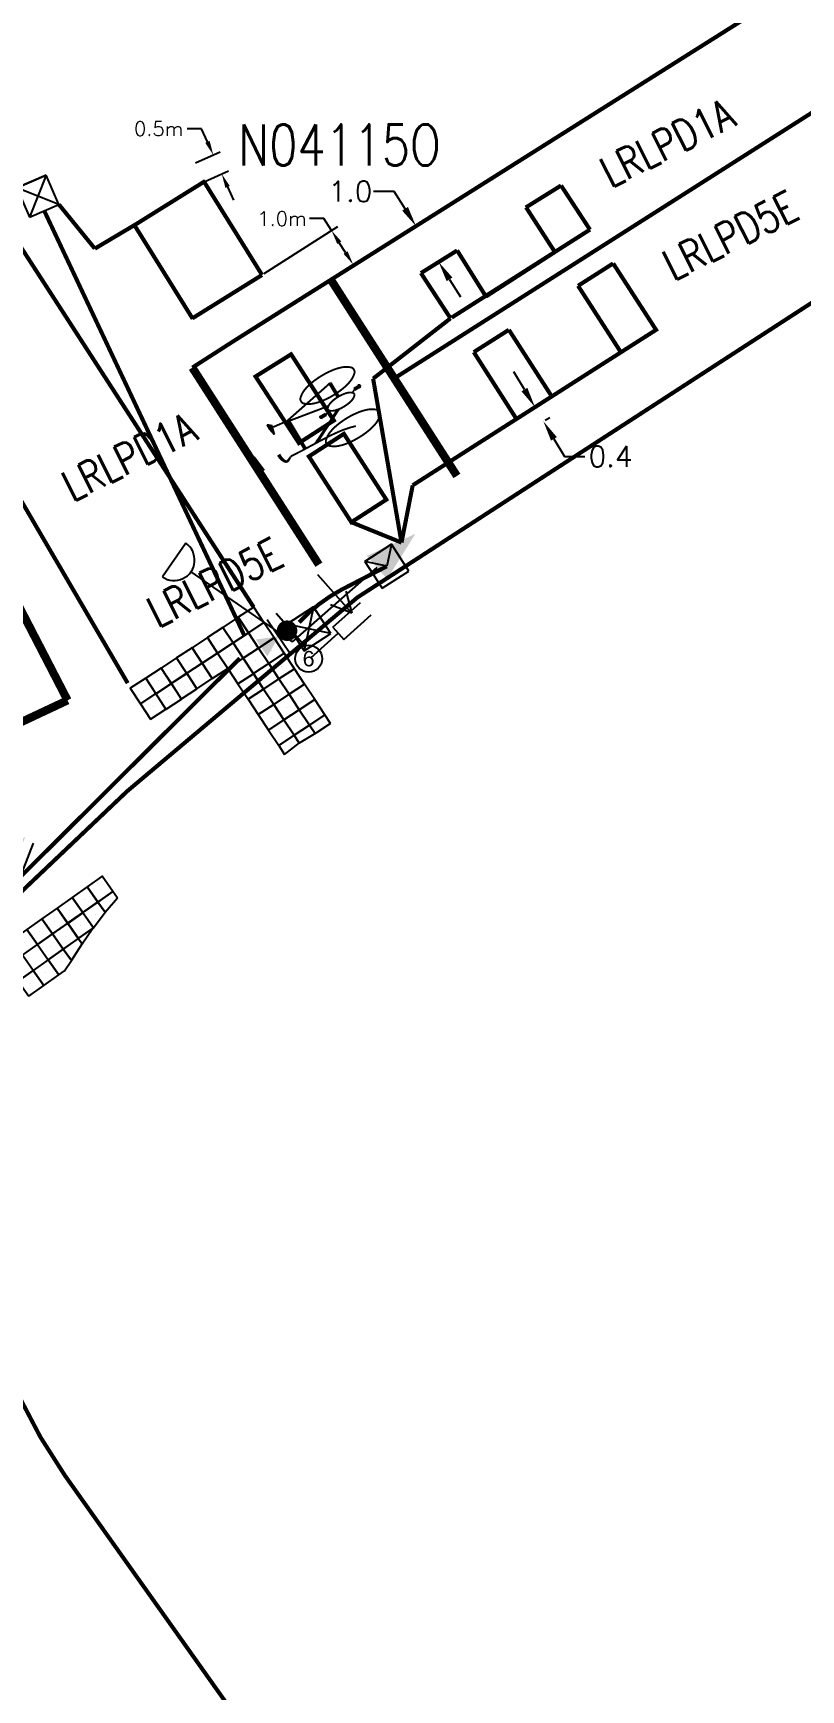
# Model space of a CAD drawing. Extents: x 375087 to 375533, y 165435 to 165818.
# Drawn here: x 375289.01 to 375307.73, y 165721.12 to 165761.51 of the extents above; entities that cross this region are included whole.
import ezdxf

# ---------------------------------------------------------------- set-up
doc = ezdxf.new("R2010")
doc.units = 0
for name, pattern in [('1004', [6, 4, -2]), ('1010', [2, 1, -1]), ('1043', [2, 1, 0, 1]), ('1055', [0.6, 0.1, -0.5]), ('DUCT1', [2, 1, -0.5, 0, -0.5])]:
    doc.linetypes.add(name, pattern=pattern)
doc.layers.get('0').update_dxf_attribs({"linetype": 'CONTINUOUS'})
for name, color, linetype in [('BASE', 6, 'CONTINUOUS'), ('DIMS', 20, 'CONTINUOUS'), ('DUCTS', 3, 'DUCT1'), ('LINES', 253, 'CONTINUOUS'), ('LINES_YEL', 51, 'CONTINUOUS'), ('LOOPS', 1, 'CONTINUOUS'), ('POLE NO', 141, 'CONTINUOUS'), ('SCT_LOOPS', 10, 'CONTINUOUS'), ('SETOUT', 5, 'CONTINUOUS'), ('SIGNALS', 4, 'CONTINUOUS'), ('TACTPAVE', 1, 'CONTINUOUS')]:
    doc.layers.add(name, color=color, linetype=linetype)
doc.styles.add('ROMANS', font='romans')
doc.styles.get("Standard").update_dxf_attribs({"font": 'simplex'})
doc.dimstyles.new('$0$STANDARD', dxfattribs={"dimtxt": 0.35, "dimasz": 0.35, "dimexe": 0.18, "dimexo": 0.0625, "dimgap": 0.09, "dimtad": 0, "dimtih": 1, "dimtoh": 1, "dimdec": 1, "dimzin": 0, "dimdsep": 46, "dimtxsty": 'ROMANS', "dimcen": 0.09, "dimclrd": 256, "dimclre": 256, "dimclrt": 256, "dimadec": 0, "dimazin": 0, "dimtfac": 1, "dimtdec": 1, "dimtofl": 0, "dimtmove": 0, "dimatfit": 3, "dimfxl": 1, "dimtolj": 1, "dimtzin": 0, "dimlwd": -1, "dimlwe": -1, "dimarcsym": 0})
doc.dimstyles.get("Standard").update_dxf_attribs({"dimtxt": 0.5, "dimasz": 0.5, "dimexe": 0.18, "dimexo": 0.0625, "dimgap": 0.09, "dimtad": 0, "dimtih": 1, "dimtoh": 1, "dimdec": 1, "dimzin": 0, "dimdsep": 46, "dimtxsty": 'Standard', "dimcen": 0.09, "dimadec": 0, "dimazin": 0, "dimtfac": 1, "dimtdec": 1, "dimtofl": 0, "dimtmove": 0, "dimatfit": 3, "dimfxl": 1, "dimtolj": 1, "dimtzin": 0, "dimarcsym": 0})

# ---------------------------------------------------------------- blocks, each defined once
blk = doc.blocks.new('HD001S')
at = {"linetype": 'Continuous'}
for p, q in [((-0.625, 2.75), (-0.25, 4)), ((0.625, 2.75), (0.25, 4))]:
    blk.add_line(p, q, dxfattribs=at)
blk.add_line((0, 0), (0, 2.75))
blk.add_solid([(0.375, 2.75), (-0.375, 2.75), (0, 4)], dxfattribs=at)
blk = doc.blocks.new('mwaves')
at = {"linetype": 'Continuous'}
for p, q in [((-0.2, 0.9), (-0.2, 1.8)), ((0.2, 0.9), (0.2, 1.8)), ((-0.2, 0.9), (0.2, 0.9)), ((0, 0), (0, 0.9))]:
    blk.add_line(p, q, dxfattribs=at)
blk = doc.blocks.new('pole')
at = {"const_width": 0.25}
blk.add_lwpolyline([(-0.125, 0, 1), (0.125, 0, 1)], format="xyb", close=True, dxfattribs=at)
at = {"layer": 'SETOUT', "const_width": 0.125}
blk.add_lwpolyline([(-0.0625, 0, 1), (0.0625, 0, 1)], format="xyb", close=True, dxfattribs=at)
blk = doc.blocks.new('HD001P')
at = {"linetype": 'Continuous'}
blk.add_line((0, 2.75), (0, 0), dxfattribs=at)
blk.add_solid([(0.375, 2.75), (-0.375, 2.75), (0, 4)], dxfattribs=at)
blk = doc.blocks.new('HD084')
blk.add_line((0.5, 0.25), (-0.5, 0.25))
blk.add_solid([(0, 0.25), (0.25, 0.75), (-0.25, 0.75)])
at = {"layer": 'BASE', "flags": 3}
blk.add_attdef('SIG', (0, 0), '', height=0.2, rotation=270, dxfattribs=at)
blk = doc.blocks.new('tactpblk')
at = {"color": 0}
blk.add_line((0.5, 0.5), (0.5, 0.5), dxfattribs=at)
blk.add_lwpolyline([(0, 0), (1, 0), (1, 1), (0, 1)], close=True, dxfattribs=at)
blk = doc.blocks.new('*D107')
at = {"layer": 'DIMS', "transparency": 16777216}
for p, q in [((375296.099, 165756.992), (375295.749, 165756.992)), ((375296.287, 165756.697), (375296.099, 165756.992)), ((375294.642, 165755.648), (375296.439, 165756.794)), ((375296.627, 165756.165), (375296.475, 165756.402)), ((375295.17, 165754.82), (375296.967, 165755.966))]:
    blk.add_line(p, q, dxfattribs=at)
for points in [[(375296.525, 165756.433), (375296.426, 165756.371), (375296.287, 165756.697)], [(375296.676, 165756.196), (375296.578, 165756.133), (375296.815, 165755.869)]]:
    blk.add_solid(points, dxfattribs=at)
at = {"layer": 'DIMS', "transparency": 16777216, "insert": (375295.076, 165756.992), "char_height": 0.35, "attachment_point": 5, "style": 'ROMANS'}
blk.add_mtext('\\A1;1.0m', dxfattribs=at)
blk = doc.blocks.new('*D108')
at = {"layer": 'DIMS', "transparency": 16777216}
for p, q in [((375293.117, 165759.181), (375292.767, 165759.181)), ((375293.26, 165758.862), (375293.117, 165759.181)), ((375292.972, 165758.35), (375293.567, 165758.616)), ((375293.178, 165757.888), (375293.774, 165758.154)), ((375293.752, 165757.761), (375293.895, 165757.442))]:
    blk.add_line(p, q, dxfattribs=at)
for points in [[(375293.314, 165758.886), (375293.207, 165758.838), (375293.403, 165758.542)], [(375293.805, 165757.785), (375293.699, 165757.737), (375293.609, 165758.081)]]:
    blk.add_solid(points, dxfattribs=at)
at = {"layer": 'DIMS', "transparency": 16777216, "insert": (375292.069, 165759.181), "char_height": 0.35, "attachment_point": 5, "style": 'ROMANS'}
blk.add_mtext('\\A1;0.5m', dxfattribs=at)
blk = doc.blocks.new('HD078B')
at = {"linetype": 'Continuous'}
for p, q in [((0.5, 3.5), (-0.5, 3.5)), ((0, 3), (0, 0))]:
    blk.add_line(p, q, dxfattribs=at)
blk.add_arc((0, 3.5), 0.5, 180, 0, dxfattribs=at)
blk = doc.blocks.new('1057l')
at = {"color": 0}
blk.add_line((-0.141, 0.933), (-0.095, 0.863), dxfattribs=at)
for points in [[(-0.492, 2.441, 0.0463, 0.0487, 0), (-0.501, 2.461, 0.0487, 0.0509, 0), (-0.51, 2.479, 0.0509, 0.0528, 0), (-0.518, 2.495, 0.0528, 0.0545, 0), (-0.525, 2.509, 0.0545, 0.056, 0), (-0.531, 2.522, 0.056, 0.0573, 0), (-0.536, 2.533, 0.0573, 0.0585, 0), (-0.54, 2.543, 0.0585, 0.0595, 0), (-0.543, 2.553, 0.0595, 0.0605, 0), (-0.546, 2.561, 0.0605, 0.0615, 0), (-0.547, 2.57, 0.0615, 0.0623, 0), (-0.547, 2.578, 0.0623, 0.0632, 0), (-0.545, 2.587, 0.0632, 0.0642, 0), (-0.542, 2.595, 0.0642, 0.0652, 0), (-0.537, 2.603, 0.0652, 0.0664, 0), (-0.53, 2.612, 0.0664, 0.0678, 0), (-0.52, 2.621, 0.0678, 0.0695, 0), (-0.508, 2.63, 0.0695, 0.0714, 0), (-0.493, 2.639, 0.0714, 0.0736, 0), (-0.474, 2.648, 0.0736, 0.0763, 0), (-0.451, 2.656, 0.0763, 0.0794, 0), (-0.423, 2.664, 0.0794, 0.0831, 0), (-0.389, 2.669, 0.0831, 0.0875, 0), (-0.348, 2.673, 0.0875, 0.0926, 0), (-0.3, 2.674, 0.0926, 0.0926, 0)], [(0.17, 2.508, 0.0463, 0.139, 0), (0.381, 2.5, 0.139, 0.0463, 0), (0.477, 2.541, 0.0463, 0.0463, 0)]]:
    blk.add_lwpolyline(points, format="xyseb", dxfattribs=at)
for points, const_width in [([(-0.511, 2.113), (-0.488, 2.438)], 0.0463), ([(0.299, 2.09), (0.345, 2.438)], 0.0463), ([(-0.673, 0.701), (-0.642, 0.805), (-0.616, 0.908), (-0.595, 1.01), (-0.579, 1.113), (-0.566, 1.216), (-0.555, 1.319), (-0.547, 1.423), (-0.54, 1.529), (-0.534, 1.635), (-0.528, 1.74), (-0.524, 1.838), (-0.519, 1.928), (-0.516, 2.003), (-0.513, 2.062), (-0.512, 2.1), (-0.511, 2.113)], 0.0463), ([(-0.511, 2.044), (0.253, 2.044)], 0.0926), ([(0.091, 1.025), (0.276, 2.044)], 0.0463), ([(0.245, 2.068), (0.277, 2.068)], 0.0463), ([(0.276, 2.044), (0.276, 2.113)], 0.0278), ([(0.53, 0.794), (0.298, 2.069)], 0.0463), ([(0.299, 2.044), (0.299, 2.113)], 0.0278), ([(-0.442, 1.558), (-0.511, 1.697)], 0.0741), ([(-0.497, 1.703), (-0.508, 1.728)], 0.0278), ([(-0.465, 1.674), (-0.511, 1.766)], 0.0185), ([(-0.504, 1.729), (-0.507, 1.737)], 0.0185), ([(-0.118, 0.886), (-0.442, 1.558)], 0.0732), ([(-0.118, 0.886), (-0.442, 1.558)], 0.0278), ([(-0.053, 1.173), (-0.051, 1.308)], 0.0926), ([(-0.074, 1.302), (-0.065, 1.314), (-0.055, 1.322), (-0.044, 1.322), (-0.037, 1.315), (-0.032, 1.302)], 0.0278), ([(-0.022, 1.076), (-0.065, 1.199)], 0.0421), ([(-0.141, 0.886), (-0.118, 0.817)], 0.0278), ([(0.53, 0.794), (0.554, 0.701)], 0.0463), ([(0.16, 0.701), (0.53, 0.701)], 0.0926), ([(0.554, 0.701), (0.53, 0.655)], 0.0278), ([(0.069, 0.344), (0.113, 0.261)], 0.0421), ([(0.113, 0.273), (0.113, 0.144)], 0.0926), ([(0.097, 0.143), (0.105, 0.124), (0.118, 0.121), (0.128, 0.135), (0.139, 0.158)], 0.0278)]:
    blk.add_lwpolyline(points, dxfattribs=dict(at, const_width=const_width))
at = {"color": 0, "const_width": 0.0463}
for points in [[(-0.673, 1.535, 0.213749), (-0.761, 1.495, 0.093897), (-0.87, 1.314, 0.050566), (-0.928, 1.09, 0.037992), (-0.951, 0.782, 0.037992), (-0.928, 0.475, 0.050566), (-0.87, 0.25, 0.093897), (-0.761, 0.069, 0.213749), (-0.673, 0.03, 0.213749), (-0.586, 0.069, 0.093897), (-0.477, 0.25, 0.050566), (-0.419, 0.475, 0.037992), (-0.395, 0.782, 0.037992), (-0.419, 1.09, 0.050566), (-0.477, 1.314, 0.093897), (-0.586, 1.495, 0.213749)], [(0.53, 1.535, 0.213749), (0.443, 1.495, 0.093897), (0.334, 1.314, 0.050566), (0.276, 1.09, 0.037992), (0.252, 0.782, 0.037992), (0.276, 0.475, 0.050566), (0.334, 0.25, 0.093897), (0.443, 0.069, 0.213749), (0.53, 0.03, 0.213749), (0.618, 0.069, 0.093897), (0.727, 0.25, 0.050566), (0.785, 0.475, 0.037992), (0.808, 0.782, 0.037992), (0.785, 1.09, 0.050566), (0.727, 1.314, 0.093897), (0.618, 1.495, 0.213749)], [(0.021, 1.072, 0.211848), (-0.023, 1.052, 0.094525), (-0.077, 0.963, 0.051213), (-0.106, 0.853, 0.038544), (-0.118, 0.701, 0.038544), (-0.106, 0.55, 0.051213), (-0.077, 0.439, 0.094525), (-0.023, 0.35, 0.211848), (0.021, 0.331, 0.211848), (0.065, 0.35, 0.094525), (0.119, 0.439, 0.051213), (0.148, 0.55, 0.038544), (0.16, 0.701, 0.038544), (0.148, 0.853, 0.051213), (0.119, 0.963, 0.094525), (0.065, 1.052, 0.211848)]]:
    blk.add_lwpolyline(points, format="xyb", close=True, dxfattribs=at)
at = {"color": 0}
for points in [[(-0.085, 1.304), (-0.084, 1.308), (-0.082, 1.311), (-0.081, 1.313), (-0.08, 1.316), (-0.078, 1.318), (-0.077, 1.32), (-0.076, 1.322), (-0.074, 1.323), (-0.073, 1.325), (-0.072, 1.326), (-0.07, 1.327), (-0.069, 1.328), (-0.068, 1.329), (-0.066, 1.33), (-0.065, 1.331), (-0.064, 1.332), (-0.063, 1.332), (-0.061, 1.333), (-0.06, 1.334), (-0.059, 1.334), (-0.057, 1.335), (-0.056, 1.335), (-0.055, 1.335), (-0.053, 1.336), (-0.052, 1.336), (-0.05, 1.336), (-0.049, 1.336), (-0.048, 1.335), (-0.046, 1.335), (-0.045, 1.335), (-0.044, 1.335), (-0.042, 1.334), (-0.041, 1.334), (-0.04, 1.333), (-0.039, 1.333), (-0.038, 1.332), (-0.037, 1.331), (-0.036, 1.331), (-0.035, 1.33), (-0.034, 1.329), (-0.034, 1.328), (-0.033, 1.328), (-0.032, 1.327), (-0.031, 1.326), (-0.03, 1.325), (-0.03, 1.324), (-0.029, 1.323), (-0.028, 1.322), (-0.027, 1.32), (-0.026, 1.319), (-0.025, 1.317), (-0.024, 1.315), (-0.023, 1.314), (-0.022, 1.312), (-0.021, 1.31), (-0.02, 1.308)], [(0.079, 0.144), (0.08, 0.138), (0.082, 0.133), (0.083, 0.128), (0.085, 0.124), (0.087, 0.121), (0.089, 0.118), (0.091, 0.115), (0.093, 0.113), (0.095, 0.111), (0.097, 0.109), (0.099, 0.107), (0.101, 0.105), (0.102, 0.103), (0.104, 0.102), (0.106, 0.101), (0.107, 0.1), (0.109, 0.099), (0.11, 0.099), (0.111, 0.098), (0.112, 0.098), (0.114, 0.098), (0.115, 0.098), (0.116, 0.098), (0.117, 0.099), (0.119, 0.099), (0.12, 0.1), (0.122, 0.101), (0.123, 0.102), (0.125, 0.104), (0.127, 0.105), (0.129, 0.107), (0.131, 0.11), (0.133, 0.112), (0.135, 0.115), (0.138, 0.119), (0.14, 0.123), (0.143, 0.127), (0.146, 0.132), (0.149, 0.138), (0.152, 0.144)]]:
    blk.add_lwpolyline(points, dxfattribs=at)
for points in [[(-0.086, 1.305), (-0.081, 1.314), (-0.074, 1.325), (-0.064, 1.332)], [(-0.074, 1.325), (-0.064, 1.332), (-0.053, 1.336), (-0.041, 1.335)], [(-0.053, 1.336), (-0.041, 1.335), (-0.033, 1.329), (-0.028, 1.323)], [(-0.033, 1.329), (-0.028, 1.323), (-0.022, 1.313), (-0.019, 1.308)], [(0.079, 0.143), (0.084, 0.124), (0.092, 0.11), (0.108, 0.098)], [(0.092, 0.11), (0.108, 0.098), (0.117, 0.098), (0.129, 0.106)], [(0.117, 0.098), (0.129, 0.106), (0.138, 0.117), (0.141, 0.127)], [(0.138, 0.117), (0.141, 0.127), (0.148, 0.137), (0.15, 0.144)]]:
    blk.add_solid(points, dxfattribs=at)
blk = doc.blocks.new('*D139')
at = {"layer": 'LOOPS', "color": 0, "lineweight": -2, "transparency": 16777216}
for p, q in [((375297.812, 165757.653), (375297.312, 165757.653)), ((375298.078, 165757.23), (375297.812, 165757.653)), ((375298.324, 165756.793), (375298.497, 165756.903)), ((375298.876, 165755.918), (375299.049, 165756.028)), ((375299.164, 165755.509), (375299.43, 165755.086))]:
    blk.add_line(p, q, dxfattribs=at)
at = {"layer": 'LOOPS', "color": 0, "transparency": 16777216}
for points in [[(375298.149, 165757.274), (375298.008, 165757.185), (375298.345, 165756.807)], [(375299.234, 165755.553), (375299.093, 165755.464), (375298.897, 165755.932)]]:
    blk.add_solid(points, dxfattribs=at)
at = {"layer": 'LOOPS', "color": 0, "transparency": 16777216, "insert": (375296.746, 165757.653), "char_height": 0.5, "attachment_point": 5}
blk.add_mtext('\\A1;1.0', dxfattribs=at)
blk = doc.blocks.new('*D140')
at = {"layer": 'LOOPS', "color": 0, "lineweight": -2, "transparency": 16777216}
for p, q in [((375300.99, 165752.822), (375300.733, 165753.251)), ((375301.293, 165752.42), (375301.401, 165752.485)), ((375301.498, 165752.077), (375301.606, 165752.142)), ((375301.709, 165751.62), (375301.966, 165751.191)), ((375301.966, 165751.191), (375302.466, 165751.191))]:
    blk.add_line(p, q, dxfattribs=at)
at = {"layer": 'LOOPS', "color": 0, "transparency": 16777216}
for points in [[(375301.061, 165752.865), (375300.918, 165752.779), (375301.247, 165752.393)], [(375301.78, 165751.663), (375301.637, 165751.578), (375301.452, 165752.049)]]:
    blk.add_solid(points, dxfattribs=at)
at = {"layer": 'LOOPS', "color": 0, "transparency": 16777216, "insert": (375303.091, 165751.191), "char_height": 0.5, "attachment_point": 5}
blk.add_mtext('\\A1;0.4', dxfattribs=at)

msp = doc.modelspace()

# ---------------------------------------------------------------- linework, layer by layer
at = {"layer": 'DUCTS', "const_width": 0.1}
for points in [[(375287.112, 165739.051), (375291.305, 165743.033), (375296.916, 165747.754), (375316.058, 165760.168)], [(375289.28, 165757.182), (375294.168, 165746.808)], [(375294.052, 165746.272), (375286.99, 165739.239)]]:
    msp.add_lwpolyline(points, dxfattribs=at)
at = {"layer": 'DUCTS'}
for points in [[(375289.325, 165758.048), (375289.125, 165757.538), (375288.614, 165757.738)], [(375288.925, 165757.027), (375289.636, 165757.337), (375289.325, 165758.048), (375288.614, 165757.738)], [(375289.636, 165757.337), (375289.125, 165757.538), (375288.925, 165757.027)], [(375297.518, 165747.978), (375298.169, 165748.399), (375297.748, 165749.05), (375297.097, 165748.629)], [(375297.748, 165749.05), (375297.633, 165748.514), (375297.097, 165748.629)], [(375295.616, 165746.456), (375296.268, 165746.877), (375295.847, 165747.529), (375295.195, 165747.107)], [(375295.847, 165747.529), (375295.732, 165746.992), (375295.195, 165747.107)], [(375296.268, 165746.877), (375295.732, 165746.992), (375295.616, 165746.456)]]:
    msp.add_lwpolyline(points, close=True, dxfattribs=at)
at = {"layer": 'DUCTS', "const_width": 0.1}
for points in [[(375297.633, 165748.514), (375296.528, 165747.943, 0.083176), (375295.497, 165747.148, -0.030029)], [(375286.996, 165738.515), (375287.482, 165732.509, 0.126413), (375289.784, 165726.351), (375297.192, 165715.914)]]:
    msp.add_lwpolyline(points, format="xyb", dxfattribs=at)
at = {"layer": 'LINES', "linetype": '1004', "flags": 128}
msp.add_lwpolyline([(375293.916, 165754.015, 0.1, 0.1, 0), (375313.144, 165766.136, 0.1, 0.1, 0), (375325.925, 165774.192, 0.1, 0.1, 0), (375344.11, 165785.62, 0.1, 0.1, 0), (375359.308, 165794.896, 0.1, 0.1, 0), (375379.856, 165807.053, 0.1, 0.1, 0), (375389.668, 165812.793, 0, 0, 0)], format="xyseb", dxfattribs=at)
at = {"layer": 'LINES', "linetype": '1004', "const_width": 0.1}
msp.add_lwpolyline([(375297.815, 165753.094), (375308.997, 165760.207)], dxfattribs=at)
at = {"layer": 'LINES', "linetype": '1055', "const_width": 0.1}
for points in [[(375288.707, 165756.303), (375294.387, 165747.519)], [(375285.909, 165754.926), (375291.316, 165745.665)]]:
    msp.add_lwpolyline(points, dxfattribs=at)
at = {"layer": 'LINES', "ltscale": 0.1}
for points, const_width in [([(375299.343, 165750.717), (375296.257, 165755.519)], 0.2), ([(375292.892, 165753.357), (375293.916, 165754.015)], 0.1), ([(375295.978, 165748.554), (375292.892, 165753.357)], 0.2)]:
    msp.add_lwpolyline(points, dxfattribs=dict(at, const_width=const_width))
at = {"layer": 'LINES', "linetype": '1004', "const_width": 0.1, "flags": 128}
msp.add_lwpolyline([(375283.194, 165733.34, 0.152008), (375284.835, 165724.091, 0.02674), (375297.788, 165702.765)], format="xyb", dxfattribs=at)
at = {"layer": 'LINES', "linetype": '1010', "const_width": 0.05, "flags": 128}
msp.add_lwpolyline([(375285.708, 165724.578, 0.02951), (375300.07, 165701.222, 0.015414), (375305.479, 165693.723)], format="xyb", dxfattribs=at)
at = {"layer": 'LINES_YEL', "linetype": '1043', "const_width": 0.2}
for points in [[(375289.85, 165745.247), (375287.518, 165749.758)], [(375267.77, 165734.877), (375289.85, 165745.247)]]:
    msp.add_lwpolyline(points, dxfattribs=at)
at = {"layer": 'LOOPS'}
msp.add_line((375294.403, 165751.186), (375294.647, 165750.861), dxfattribs=at)
at = {"layer": 'LOOPS', "const_width": 0.1}
for points in [[(375301.022, 165757.26), (375301.882, 165757.797)], [(375301.882, 165757.797), (375302.587, 165756.721)], [(375301.731, 165756.177), (375301.029, 165757.264)], [(375299.217, 165754.578), (375302.587, 165756.721)], [(375298.466, 165755.662), (375299.349, 165756.214)], [(375299.349, 165756.214), (375300.043, 165755.104)], [(375301.732, 165756.175), (375300.051, 165755.091)], [(375303.153, 165755.897), (375304.199, 165754.278), (375303.342, 165753.731), (375302.297, 165755.352)], [(375302.297, 165755.352), (375303.153, 165755.897)], [(375299.187, 165754.559), (375298.466, 165755.662)], [(375299.187, 165754.559), (375297.3, 165753.089)], [(375300.61, 165754.279), (375301.656, 165752.655), (375300.795, 165752.105), (375299.754, 165753.735)], [(375299.754, 165753.735), (375300.61, 165754.279)], [(375300.795, 165752.105), (375304.197, 165754.277)], [(375297.3, 165753.089), (375297.992, 165749.093)], [(375300.795, 165752.105), (375298.265, 165750.489)], [(375296.769, 165749.589), (375297.992, 165749.093)]]:
    msp.add_lwpolyline(points, dxfattribs=at)
for points in [[(375295.3, 165753.682), (375296.342, 165752.068), (375295.49, 165751.518), (375294.433, 165753.141)], [(375296.587, 165751.743), (375297.622, 165750.139), (375296.769, 165749.589), (375295.734, 165751.192)]]:
    msp.add_lwpolyline(points, close=True, dxfattribs=at)
at = {"layer": 'LOOPS', "const_width": 0.1, "flags": 128}
msp.add_lwpolyline([(375298.265, 165750.489), (375297.992, 165749.093)], dxfattribs=at)
at = {"layer": 'POLE NO'}
msp.add_circle((375295.727, 165746.26), 0.329, dxfattribs=at)
at = {"layer": 'SCT_LOOPS', "const_width": 0.1, "flags": 128}
for points in [[(375291.512, 165756.85), (375293.209, 165757.908)], [(375293.178, 165757.888), (375294.592, 165755.616)], [(375291.48, 165756.831), (375292.902, 165754.547)], [(375292.891, 165754.558), (375294.589, 165755.614)]]:
    msp.add_lwpolyline(points, dxfattribs=at)
at = {"layer": 'SCT_LOOPS', "const_width": 0.1}
for points in [[(375290.515, 165756.258), (375289.636, 165757.337)], [(375291.512, 165756.85), (375290.515, 165756.258)]]:
    msp.add_lwpolyline(points, dxfattribs=at)
at = {"layer": 'SIGNALS', "linetype": 'Continuous'}
msp.add_line((375296.783, 165747.371), (375295.95, 165748.303), dxfattribs=at)
at = {"layer": 'SIGNALS'}
for p, q in [((375296.636, 165747.91), (375296.783, 165747.371)), ((375296.783, 165747.371), (375296.263, 165747.577))]:
    msp.add_line(p, q, dxfattribs=at)
at = {"layer": 'SIGNALS', "ltscale": 0.1}
msp.add_line((375295.655, 165746.553), (375294.938, 165747.36), dxfattribs=at)
at = {"layer": 'TACTPAVE'}
for p, q in [((375295.503, 165744.207), (375295.912, 165744.451)), ((375295.912, 165744.451), (375296.265, 165744.686)), ((375296.06, 165744.579), (375296.06, 165744.579)), ((375295.142, 165743.924), (375295.503, 165744.207)), ((375295.309, 165744.083), (375295.309, 165744.083)), ((375295.685, 165744.331), (375295.685, 165744.331)), ((375290.954, 165740.59), (375290.587, 165740.33)), ((375290.765, 165740.079), (375291.07, 165740.429)), ((375291.069, 165740.428), (375290.954, 165740.59)), ((375290.587, 165740.33), (375290.22, 165740.071)), ((375290.22, 165740.071), (375290.48, 165739.703)), ((375290.48, 165739.703), (375290.765, 165740.079)), ((375290.533, 165740.017), (375290.533, 165740.017)), ((375290.765, 165740.079), (375290.587, 165740.33)), ((375290.587, 165740.33), (375290.765, 165740.079)), ((375290.901, 165740.277), (375290.901, 165740.277)), ((375290.48, 165739.703), (375290.112, 165739.443)), ((375290.207, 165739.31), (375290.464, 165739.692)), ((375289.745, 165739.184), (375289.377, 165738.924)), ((375290.112, 165739.443), (375289.745, 165739.184)), ((375289.745, 165739.184), (375289.942, 165738.905)), ((375289.942, 165738.905), (375289.745, 165739.184)), ((375289.942, 165738.905), (375290.207, 165739.31)), ((375290.112, 165739.443), (375290.207, 165739.31)), ((375290.207, 165739.31), (375290.112, 165739.443)), ((375289.377, 165738.924), (375289.637, 165738.556)), ((375289.691, 165738.87), (375289.691, 165738.87)), ((375289.778, 165738.656), (375289.942, 165738.905))]:
    msp.add_line(p, q, dxfattribs=at)
at = {"layer": 'TACTPAVE', "color": 1}
for p, q in [((375290.058, 165739.13), (375290.058, 165739.13)), ((375289.637, 165738.556), (375289.778, 165738.656))]:
    msp.add_line(p, q, dxfattribs=at)
at = {"layer": 'TACTPAVE'}
for points in [[(375296.261, 165744.683), (375296.124, 165744.891), (375295.748, 165744.643)], [(375295.886, 165744.435), (375295.748, 165744.643), (375295.373, 165744.395)], [(375295.748, 165744.643), (375295.886, 165744.435)], [(375295.499, 165744.204), (375295.373, 165744.395), (375294.997, 165744.147)], [(375294.997, 165744.147), (375295.143, 165743.926)], [(375295.373, 165744.395), (375295.499, 165744.204)]]:
    msp.add_lwpolyline(points, dxfattribs=at)

# ---------------------------------------------------------------- block references
at = {"layer": 'LINES', "rotation": 121.0642991414876}
msp.add_blockref('1057l', (375297.131, 165752.871), dxfattribs=at)
at = {"layer": 'SIGNALS'}
for name, p, rotation in [('HD001P', (375295.325, 165746.673), 311.2186289568315), ('HD078B', (375295.325, 165746.673), 55.28214184405371), ('mwaves', (375295.779, 165746.282), 311.6798635604561), ('HD084', (375295.202, 165746.944), 124.1728646089019), ('pole', (375295.202, 165746.944), 180.6279595601878), ('HD001S', (375286.361, 165738.763), 322.0856021956835)]:
    msp.add_blockref(name, p, dxfattribs=dict(at, rotation=rotation))
at = {"layer": 'TACTPAVE'}
for p, xscale, yscale, zscale, rotation in [((375293.636, 165747.023), 0.45, 0.45, 0.45, 303.457148950042), ((375294.012, 165747.271), 0.45, 0.45, 0.45, 303.457148950042), ((375293.261, 165746.775), 0.45, 0.45, 0.45, 303.457148950042), ((375293.884, 165746.647), 0.45, 0.45, 0.45, 303.457148950042), ((375294.26, 165746.896), 0.45, 0.45, 0.45, 303.457148950042), ((375292.755, 165745.905), 0.45, 0.45, 0.45, 33.25232017184031), ((375293.131, 165746.152), 0.45, 0.45, 0.45, 33.25232017184031), ((375293.509, 165746.399), 0.45, 0.45, 0.45, 303.457148950042), ((375294.132, 165746.272), 0.45, 0.45, 0.45, 303.457148950042), ((375294.508, 165746.52), 0.45, 0.45, 0.45, 303.457148950042), ((375292.005, 165745.407), 0.45, 0.45, 0.45, 33.25232017184031), ((375292.378, 165745.658), 0.45, 0.45, 0.45, 33.25232017184031), ((375293.002, 165745.529), 0.45, 0.45, 0.45, 33.25232017184031), ((375293.378, 165745.775), 0.45, 0.45, 0.45, 33.25232017184031), ((375293.757, 165746.024), 0.45, 0.45, 0.45, 303.457148950042), ((375294.38, 165745.897), 0.45, 0.45, 0.45, 303.457148950042), ((375294.756, 165746.145), 0.45, 0.45, 0.45, 303.457148950042), ((375291.626, 165745.165), 0.45, 0.45, 0.45, 33.25232017184031), ((375292.252, 165745.031), 0.45, 0.45, 0.45, 33.25232017184031), ((375292.625, 165745.282), 0.45, 0.45, 0.45, 33.25232017184031), ((375294.005, 165745.648), 0.45, 0.45, 0.45, 303.457148950042), ((375294.628, 165745.521), 0.45, 0.45, 0.45, 303.457148950042), ((375295.004, 165745.769), 0.45, 0.45, 0.45, 303.457148950042), ((375295.252, 165745.394), 0.45, 0.45, 0.45, 303.457148950042), ((375291.873, 165744.788), 0.45, 0.45, 0.45, 33.25232017184031), ((375294.253, 165745.273), 0.45, 0.45, 0.45, 303.457148950042), ((375294.877, 165745.146), 0.45, 0.45, 0.45, 303.457148950042), ((375295.5, 165745.018), 0.45, 0.45, 0.45, 303.457148950042), ((375294.501, 165744.898), 0.45, 0.45, 0.45, 303.457148950042), ((375295.125, 165744.77), 0.45, 0.45, 0.45, 303.457148950042), ((375294.749, 165744.522), 0.45, 0.45, 0.45, 303.457148950042), ((375290.587, 165740.33), 0.4500000000000001, 0.4500000000000001, 0.4500000000000001, 35.271500399871), ((375289.852, 165739.811), 0.4500000000000001, 0.4500000000000001, 0.4500000000000001, 35.271500399871), ((375290.22, 165740.071), 0.4500000000000001, 0.4500000000000001, 0.4500000000000001, 35.271500399871), ((375289.485, 165739.551), 0.4500000000000001, 0.4500000000000001, 0.4500000000000001, 35.271500399871), ((375290.112, 165739.443), 0.4500000000000001, 0.4500000000000001, 0.4500000000000001, 35.271500399871), ((375288.75, 165739.031), 0.4500000000000001, 0.4500000000000001, 0.4500000000000001, 35.271500399871), ((375289.118, 165739.291), 0.4500000000000001, 0.4500000000000001, 0.4500000000000001, 35.271500399871), ((375289.745, 165739.184), 0.4500000000000001, 0.4500000000000001, 0.4500000000000001, 35.271500399871), ((375289.377, 165738.924), 0.4500000000000001, 0.4500000000000001, 0.4500000000000001, 35.271500399871), ((375288.643, 165738.404), 0.4500000000000001, 0.4500000000000001, 0.4500000000000001, 35.271500399871), ((375289.27, 165738.296), 0.4500000000000001, 0.4500000000000001, 0.4500000000000001, 35.271500399871), ((375288.902, 165738.037), 0.4500000000000001, 0.4500000000000001, 0.4500000000000001, 35.271500399871)]:
    msp.add_blockref('tactpblk', p, dxfattribs=dict(at, xscale=xscale, yscale=yscale, zscale=zscale, rotation=rotation))

# ---------------------------------------------------------------- texts
at = {"layer": 'POLE NO', "insert": (375295.727, 165746.26), "char_height": 0.375, "width": 0.7587, "attachment_point": 5}
msp.add_mtext('{\\fSansSerif|b0|i0|c2|p2;6}', dxfattribs=at)
at = {"layer": 'SCT_LOOPS', "width": 0.8}
for s, p in [('LRLPD1A', (375303.09, 165757.726)), ('LRLPD5E', (375304.618, 165755.46)), ('LRLPD1A', (375289.967, 165750.074)), ('LRLPD5E', (375292.046, 165747.002))]:
    msp.add_text(s, height=0.75, rotation=26.575, dxfattribs=at).set_placement(p)
msp.add_text('N04115O', height=1, dxfattribs=at).set_placement((375294.014, 165758.285))

# ---------------------------------------------------------------- dimensions: what is measured, and where the dimension line sits
at = {"layer": 'DIMS'}
dim = msp.add_aligned_dim(p1=(375293.121, 165757.863), p2=(375292.915, 165758.324), distance=-0.534, text='0.5m', dimstyle='$0$STANDARD', override={"dimpost": 'm'}, dxfattribs=at)
dim.commit()
dim.dimension.update_dxf_attribs({"geometry": '*D108', "text_midpoint": (375292.069, 165759.181)})
dim = msp.add_linear_dim(base=(375296.815, 165755.869), p1=(375294.589, 165755.614), p2=(375295.117, 165754.787), angle=302.5246, dimstyle='$0$STANDARD', override={"dimpost": 'm'}, dxfattribs=at)
dim.commit()
dim.dimension.update_dxf_attribs({"geometry": '*D107', "text_midpoint": (375295.076, 165756.992), "dimtype": 161})
at = {"layer": 'LOOPS'}
for p1, p2, distance, picture, middle in [((375298.823, 165755.885), (375298.271, 165756.76), -0.088, '*D139', (375296.746, 165757.653)), ((375301.239, 165752.388), (375301.444, 165752.045), 0.009, '*D140', (375303.091, 165751.191))]:
    dim = msp.add_aligned_dim(p1=p1, p2=p2, distance=distance, dimstyle='Standard', override={"dimzin": 1}, dxfattribs=at)
    dim.commit()
    dim.dimension.update_dxf_attribs({"geometry": picture, "text_midpoint": middle})

doc.saveas('drawing.dxf')
